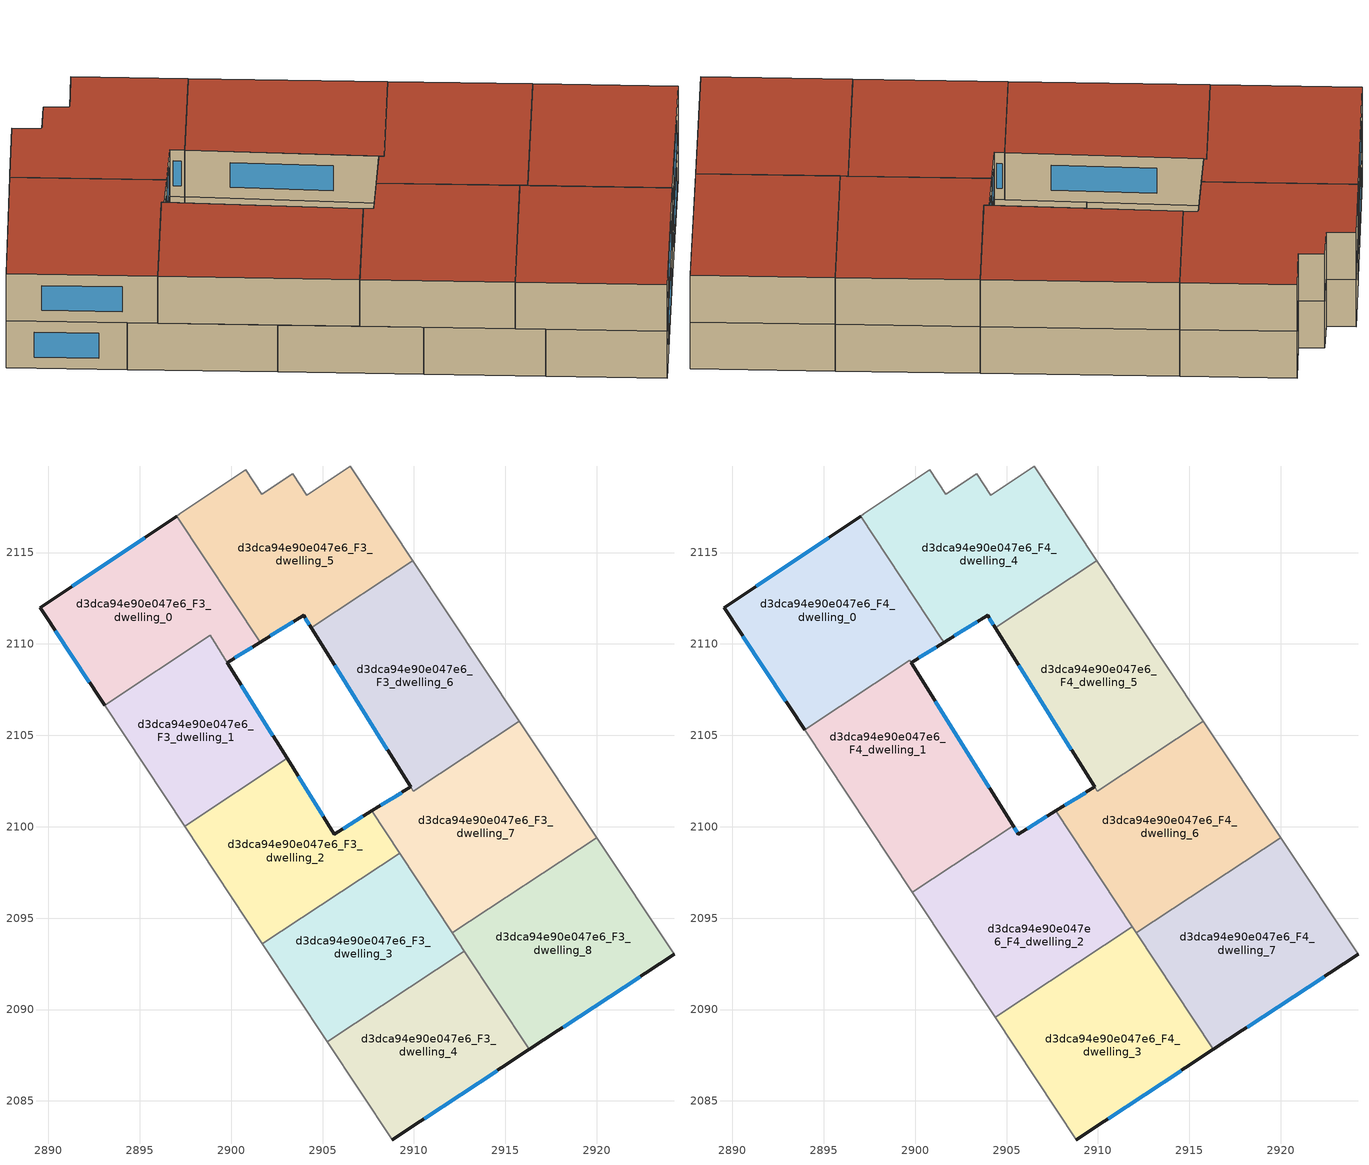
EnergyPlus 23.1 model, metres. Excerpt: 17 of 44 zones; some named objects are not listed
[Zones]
d3dca94e90e047e6_F3_dwelling_0
 floor to d3dca94e90e047e6_F2_dwelling_0 (EU_floor_Construction): 2897.01,2117 2901.58,2110.09 2899.78,2108.98 2898.85,2110.47 2893.07,2106.65 2889.54,2111.99 z9
 wall outside (EU_wall_Construction): 2897.01,2117 2889.54,2111.99 2893.07,2106.65 / 2899.78,2108.98 2901.58,2110.09 z9:12
 wall to d3dca94e90e047e6_F3_dwelling_1 (EU_wall_Construction): 2893.07,2106.65 2898.85,2110.47 2899.78,2108.98 z9:12
 wall to d3dca94e90e047e6_F3_dwelling_5 (EU_wall_Construction): 2901.58,2110.09 2897.01,2117 z9:12
 window (EU_Window_Construction): 2890.37,2110.73 2892.24,2107.9 / 2895.26,2115.82 2891.3,2113.16 / 2900.21,2109.24 2901.16,2109.83 z9.7:11.3
d3dca94e90e047e6_F3_dwelling_1
 floor to d3dca94e90e047e6_F2_dwelling_1 (EU_floor_Construction): 2898.85,2110.47 2903.05,2103.74 2897.45,2100.03 2893.07,2106.65 z9
 wall outside (EU_wall_Construction): 2903.05,2103.74 2899.78,2108.97 z9:12
 wall to d3dca94e90e047e6_F3_dwelling_2 (EU_wall_Construction): 2897.45,2100.03 2903.05,2103.74 z9:12
 wall adiabatic (EU_wall_Construction): 2893.07,2106.65 2897.45,2100.03 z9:12
 window (EU_Window_Construction): 2902.29,2104.96 2900.55,2107.74 z9.7:11.3
d3dca94e90e047e6_F3_dwelling_2
 floor to d3dca94e90e047e6_F2_dwelling_2 (EU_floor_Construction): 2907.69,2100.86 2909.21,2098.56 2901.71,2093.6 2897.45,2100.03 2903.05,2103.74 2905.64,2099.59 z9
 wall outside (EU_wall_Construction): 2907.69,2100.86 2905.64,2099.59 2903.05,2103.74 z9:12
 wall to d3dca94e90e047e6_F3_dwelling_3 (EU_wall_Construction): 2901.71,2093.6 2909.21,2098.56 z9:12
 wall adiabatic (EU_wall_Construction): 2897.45,2100.03 2901.71,2093.6 z9:12
 wall to d3dca94e90e047e6_F3_dwelling_7 (EU_wall_Construction): 2909.21,2098.56 2907.69,2100.86 z9:12
 window (EU_Window_Construction): 2907.21,2100.56 2906.12,2099.89 / 2905.03,2100.56 2903.66,2102.76 z9.7:11.3
d3dca94e90e047e6_F3_dwelling_3
 floor to d3dca94e90e047e6_F2_dwelling_3 (EU_floor_Construction): 2909.21,2098.56 2912.76,2093.2 2905.26,2088.23 2901.71,2093.6 z9
 wall to d3dca94e90e047e6_F3_dwelling_4 (EU_wall_Construction): 2905.26,2088.23 2912.76,2093.2 z9:12
 wall adiabatic (EU_wall_Construction): 2901.71,2093.6 2905.26,2088.23 z9:12
 wall to d3dca94e90e047e6_F3_dwelling_8 (EU_wall_Construction): 2912.76,2093.2 2912.1,2094.19 z9:12
 wall to d3dca94e90e047e6_F3_dwelling_7 (EU_wall_Construction): 2912.1,2094.19 2909.21,2098.56 z9:12
d3dca94e90e047e6_F3_dwelling_4
 floor to d3dca94e90e047e6_F2_dwelling_4 (EU_floor_Construction): 2912.76,2093.2 2916.32,2087.82 2908.8,2082.88 2905.26,2088.23 z9
 wall outside (EU_wall_Construction): 2908.8,2082.88 2916.32,2087.82 z9:12
 wall adiabatic (EU_wall_Construction): 2905.26,2088.23 2908.8,2082.88 z9:12
 wall to d3dca94e90e047e6_F3_dwelling_8 (EU_wall_Construction): 2916.32,2087.82 2912.76,2093.2 z9:12
 window (EU_Window_Construction): 2910.56,2084.04 2914.55,2086.66 z9.7:11.3
d3dca94e90e047e6_F3_dwelling_5
 floor to d3dca94e90e047e6_F2_dwelling_5 (EU_floor_Construction): 2906.5,2119.72 2909.93,2114.56 2904.38,2110.88 2903.96,2111.57 2901.58,2110.09 2897.01,2117 2897.19,2117.11 2900.79,2119.52 2901.67,2118.19 2903.36,2119.3 2904.14,2118.13 z9
 wall outside (EU_wall_Construction): 2901.58,2110.09 2903.96,2111.57 2904.38,2110.88 z9:12
 wall adiabatic (EU_wall_Construction): 2909.93,2114.56 2906.5,2119.72 2904.14,2118.13 2903.36,2119.3 2901.67,2118.19 2900.79,2119.52 2897.19,2117.11 2897.01,2117 z9:12
 wall to d3dca94e90e047e6_F3_dwelling_6 (EU_wall_Construction): 2904.38,2110.88 2909.93,2114.56 z9:12
 window (EU_Window_Construction): 2904.06,2111.41 2904.28,2111.04 / 2902.14,2110.44 2903.4,2111.22 z9.7:11.3
d3dca94e90e047e6_F3_dwelling_6
 floor to d3dca94e90e047e6_F2_dwelling_6 (EU_floor_Construction): 2909.93,2114.56 2915.75,2105.79 2909.96,2101.96 2904.38,2110.88 z9
 wall outside (EU_wall_Construction): 2904.38,2110.88 2909.82,2102.18 z9:12
 wall adiabatic (EU_wall_Construction): 2915.75,2105.79 2909.93,2114.56 z9:12
 wall to d3dca94e90e047e6_F3_dwelling_7 (EU_wall_Construction): 2909.96,2101.96 2915.75,2105.79 / 2909.82,2102.18 2909.96,2101.95 z9:12
 window (EU_Window_Construction): 2905.66,2108.84 2908.54,2104.22 z9.7:11.3
d3dca94e90e047e6_F3_dwelling_7
 floor to d3dca94e90e047e6_F2_dwelling_7 (EU_floor_Construction): 2915.75,2105.79 2919.99,2099.4 2912.1,2094.19 2907.69,2100.86 2909.82,2102.18 2909.96,2101.95 z9
 wall outside (EU_wall_Construction): 2909.82,2102.18 2907.69,2100.86 z9:12
 wall adiabatic (EU_wall_Construction): 2919.99,2099.4 2915.75,2105.79 z9:12
 wall to d3dca94e90e047e6_F3_dwelling_8 (EU_wall_Construction): 2912.1,2094.19 2919.99,2099.4 z9:12
 window (EU_Window_Construction): 2909.32,2101.87 2908.19,2101.17 z9.7:11.3
d3dca94e90e047e6_F3_dwelling_8
 floor to d3dca94e90e047e6_F2_dwelling_8 (EU_floor_Construction): 2919.99,2099.4 2924.22,2093.02 2916.32,2087.82 2912.1,2094.19 z9
 wall outside (EU_wall_Construction): 2916.32,2087.82 2924.22,2093.02 z9:12
 wall adiabatic (EU_wall_Construction): 2924.22,2093.02 2919.99,2099.4 z9:12
 window (EU_Window_Construction): 2918.17,2089.04 2922.37,2091.8 z9.7:11.3
d3dca94e90e047e6_F4_dwelling_0
 floor to d3dca94e90e047e6_F3_dwelling_0 (EU_floor_Construction): 2897.01,2117 2901.47,2110.27 2901.58,2110.09 2899.78,2108.98 2898.85,2110.47 2893.07,2106.65 2889.54,2111.99 z12
 floor to d3dca94e90e047e6_F3_dwelling_1 (EU_floor_Construction): 2898.85,2110.47 2899.7,2109.1 2893.96,2105.31 2893.07,2106.65 z12
 wall outside (EU_wall_Construction): 2897.01,2117 2889.54,2111.99 2893.96,2105.31 / 2899.78,2108.98 2901.58,2110.09 z12:15
 wall to d3dca94e90e047e6_F4_dwelling_4 (EU_wall_Construction): 2901.58,2110.09 2901.47,2110.27 2897.01,2117 z12:15
 wall to d3dca94e90e047e6_F4_dwelling_1 (EU_wall_Construction): 2899.7,2109.11 2899.78,2108.98 / 2893.96,2105.31 2899.7,2109.1 z12:15
 window (EU_Window_Construction): 2890.58,2110.42 2892.92,2106.87 / 2895.26,2115.82 2891.3,2113.16 / 2900.21,2109.24 2901.16,2109.83 z12.7:14.3
 roof outside (EU_roof_Construction): 2899.78,2108.98 2901.58,2110.09 2901.47,2110.27 2897.01,2117 2889.54,2111.99 2893.96,2105.31 2899.7,2109.11 z15
d3dca94e90e047e6_F4_dwelling_1
 floor to d3dca94e90e047e6_F3_dwelling_1 (EU_floor_Construction): 2899.7,2109.1 2903.05,2103.73 2897.45,2100.03 2893.96,2105.31 z12
 floor to d3dca94e90e047e6_F3_dwelling_2 (EU_floor_Construction): 2903.05,2103.73 2905.35,2100.05 2899.85,2096.41 2897.45,2100.03 z12
 wall outside (EU_wall_Construction): 2905.35,2100.05 2899.78,2108.97 z12:15
 wall to d3dca94e90e047e6_F4_dwelling_2 (EU_wall_Construction): 2899.85,2096.41 2905.35,2100.05 z12:15
 wall adiabatic (EU_wall_Construction): 2893.96,2105.31 2899.85,2096.41 z12:15
 window (EU_Window_Construction): 2904.05,2102.14 2901.09,2106.88 z12.7:14.3
 roof outside (EU_roof_Construction): 2905.35,2100.05 2899.7,2109.11 2893.96,2105.31 2899.85,2096.41 z15
d3dca94e90e047e6_F4_dwelling_2
 floor to d3dca94e90e047e6_F3_dwelling_2 (EU_floor_Construction): 2907.69,2100.86 2909.21,2098.56 2901.71,2093.6 2899.85,2096.41 2905.35,2100.05 2905.64,2099.59 z12
 floor to d3dca94e90e047e6_F3_dwelling_3 (EU_floor_Construction): 2909.21,2098.56 2911.87,2094.54 2904.37,2089.57 2901.71,2093.6 z12
 wall outside (EU_wall_Construction): 2907.69,2100.86 2905.64,2099.59 2905.35,2100.05 z12:15
 wall to d3dca94e90e047e6_F4_dwelling_3 (EU_wall_Construction): 2904.37,2089.57 2911.87,2094.54 z12:15
 wall adiabatic (EU_wall_Construction): 2899.85,2096.41 2904.37,2089.57 z12:15
 wall to d3dca94e90e047e6_F4_dwelling_6 (EU_wall_Construction): 2911.87,2094.54 2907.69,2100.86 z12:15
 window (EU_Window_Construction): 2907.21,2100.56 2906.12,2099.89 / 2905.57,2099.7 2905.42,2099.94 z12.7:14.3
 roof outside (EU_roof_Construction): 2911.87,2094.54 2907.69,2100.86 2905.64,2099.59 2905.35,2100.05 2899.85,2096.41 2904.37,2089.57 z15
d3dca94e90e047e6_F4_dwelling_3
 floor to d3dca94e90e047e6_F3_dwelling_4 (EU_floor_Construction): 2912.76,2093.2 2916.32,2087.82 2908.8,2082.88 2905.26,2088.23 z12
 floor to d3dca94e90e047e6_F3_dwelling_3 (EU_floor_Construction): 2911.87,2094.54 2912.76,2093.2 2905.26,2088.23 2904.37,2089.57 z12
 wall outside (EU_wall_Construction): 2908.8,2082.88 2916.32,2087.82 z12:15
 wall adiabatic (EU_wall_Construction): 2904.37,2089.57 2908.8,2082.88 z12:15
 wall to d3dca94e90e047e6_F4_dwelling_7 (EU_wall_Construction): 2916.32,2087.82 2912.1,2094.19 z12:15
 wall to d3dca94e90e047e6_F4_dwelling_6 (EU_wall_Construction): 2912.1,2094.19 2911.87,2094.54 z12:15
 window (EU_Window_Construction): 2910.56,2084.04 2914.55,2086.66 z12.7:14.3
 roof outside (EU_roof_Construction): 2916.32,2087.82 2911.87,2094.54 2904.37,2089.57 2908.8,2082.88 z15
d3dca94e90e047e6_F4_dwelling_4
 floor to d3dca94e90e047e6_F3_dwelling_5 (EU_floor_Construction): 2906.5,2119.72 2909.93,2114.56 2904.38,2110.88 2903.96,2111.57 2901.58,2110.09 2897.01,2117 2897.19,2117.11 2900.79,2119.52 2901.67,2118.19 2903.36,2119.3 2904.14,2118.13 z12
 wall outside (EU_wall_Construction): 2901.58,2110.09 2903.96,2111.57 2904.38,2110.88 z12:15
 wall adiabatic (EU_wall_Construction): 2909.93,2114.56 2906.5,2119.72 2904.14,2118.13 2903.36,2119.3 2901.67,2118.19 2900.79,2119.52 2897.19,2117.11 2897.01,2117 z12:15
 wall to d3dca94e90e047e6_F4_dwelling_5 (EU_wall_Construction): 2904.38,2110.88 2909.93,2114.56 z12:15
 window (EU_Window_Construction): 2904.06,2111.41 2904.28,2111.04 / 2902.14,2110.44 2903.4,2111.22 z12.7:14.3
 roof outside (EU_roof_Construction): 2909.93,2114.56 2906.5,2119.72 2904.14,2118.13 2903.36,2119.3 2901.67,2118.19 2900.79,2119.52 2897.19,2117.11 2897.01,2117 2901.47,2110.27 2901.58,2110.09 2903.96,2111.57 2904.38,2110.88 z15
d3dca94e90e047e6_F4_dwelling_5
 floor to d3dca94e90e047e6_F3_dwelling_6 (EU_floor_Construction): 2909.93,2114.56 2915.75,2105.79 2909.96,2101.96 2904.38,2110.88 z12
 wall outside (EU_wall_Construction): 2904.38,2110.88 2909.82,2102.18 z12:15
 wall adiabatic (EU_wall_Construction): 2915.75,2105.79 2909.93,2114.56 z12:15
 wall to d3dca94e90e047e6_F4_dwelling_6 (EU_wall_Construction): 2909.96,2101.96 2915.75,2105.79 / 2909.82,2102.18 2909.96,2101.95 z12:15
 window (EU_Window_Construction): 2905.66,2108.84 2908.54,2104.22 z12.7:14.3
 roof outside (EU_roof_Construction): 2915.75,2105.79 2909.93,2114.56 2904.38,2110.88 2909.96,2101.95 z15
d3dca94e90e047e6_F4_dwelling_6
 floor to d3dca94e90e047e6_F3_dwelling_7 (EU_floor_Construction): 2915.75,2105.79 2919.99,2099.4 2912.1,2094.19 2907.69,2100.86 2909.82,2102.18 2909.96,2101.95 z12
 wall outside (EU_wall_Construction): 2909.82,2102.18 2907.69,2100.86 z12:15
 wall adiabatic (EU_wall_Construction): 2919.99,2099.4 2915.75,2105.79 z12:15
 wall to d3dca94e90e047e6_F4_dwelling_7 (EU_wall_Construction): 2912.1,2094.19 2919.99,2099.4 z12:15
 window (EU_Window_Construction): 2909.32,2101.87 2908.19,2101.17 z12.7:14.3
 roof outside (EU_roof_Construction): 2919.99,2099.4 2915.75,2105.79 2909.96,2101.95 2909.82,2102.18 2907.69,2100.86 2912.1,2094.19 z15
d3dca94e90e047e6_F4_dwelling_7
 floor to d3dca94e90e047e6_F3_dwelling_8 (EU_floor_Construction): 2919.99,2099.4 2924.22,2093.02 2916.32,2087.82 2912.1,2094.19 z12
 wall outside (EU_wall_Construction): 2916.32,2087.82 2924.22,2093.02 z12:15
 wall adiabatic (EU_wall_Construction): 2924.22,2093.02 2919.99,2099.4 z12:15
 window (EU_Window_Construction): 2918.17,2089.04 2922.37,2091.8 z12.7:14.3
 roof outside (EU_roof_Construction): 2924.22,2093.02 2919.99,2099.4 2912.1,2094.19 2916.32,2087.82 z15
[Building]
EU S2 Campaign: North Axis=0; Terrain=City; Solar Distribution=FullExterior
[Site:Location]
Budapest.Ferenc.Liszt.Intl.AP: Latitude=47.437; Longitude=19.256; Time Zone=1; Elevation=185
[SizingPeriod:WeatherFileDays]
AnnualSizingPeriod: Begin Month=1; Begin Day of Month=1; End Month=12; End Day of Month=31; Day of Week for Start Day=Monday; Use Weather File Daylight Saving Period=No; Use Weather File Rain and Snow Indicators=No
[MATERIAL]
EU_InternalMass_Material: Roughness=MediumRough; Thickness=0.1; Conductivity=1; Density=1800; Specific Heat=900; Thermal Absorptance=0.9; Solar Absorptance=0.7; Visible Absorptance=0.7
[MATERIAL:NOMASS] Roughness=MediumRough; Thermal Absorptance=0.9; Solar Absorptance=0.7; Visible Absorptance=0.7
Name | Thermal Resistance
EU_wall_NoMass | 0.832559
EU_roof_NoMass | 1.39638
EU_floor_NoMass | 0.872794
[WINDOWMATERIAL:SIMPLEGLAZINGSYSTEM]
EU_Window_SimpleGlazing: UFactor=2.79869; Solar Heat Gain Coefficient=0.75; Visible Transmittance=0.75
[CONSTRUCTION]
EU_wall_Construction: EU_wall_NoMass
EU_roof_Construction: EU_roof_NoMass
EU_floor_Construction: EU_floor_NoMass
EU_Window_Construction: EU_Window_SimpleGlazing
EU_InternalMass_Construction: EU_InternalMass_Material
[ZONE] Type=1; Multiplier=1; Ceiling Height=autocalculate; Floor Area=autocalculate; Part of Total Floor Area=Yes
Name | Volume
d3dca94e90e047e6_F3_dwelling_0 | 184.849
d3dca94e90e047e6_F4_dwelling_0 | 218.132
d3dca94e90e047e6_F3_dwelling_1 | 162.385
d3dca94e90e047e6_F4_dwelling_1 | 215.821
d3dca94e90e047e6_F3_dwelling_2 | 173.594
d3dca94e90e047e6_F4_dwelling_2 | 217.013
d3dca94e90e047e6_F3_dwelling_3 | 173.606
d3dca94e90e047e6_F4_dwelling_3; d3dca94e90e047e6_F4_dwelling_4 | 217
d3dca94e90e047e6_F3_dwelling_4 | 173.602
d3dca94e90e047e6_F3_dwelling_5 | 216.991
d3dca94e90e047e6_F4_dwelling_5; d3dca94e90e047e6_F3_dwelling_6 | 214.635
d3dca94e90e047e6_F4_dwelling_6; d3dca94e90e047e6_F3_dwelling_7 | 219.304
d3dca94e90e047e6_F4_dwelling_7; d3dca94e90e047e6_F3_dwelling_8 | 217.006
[INTERNALMASS] Construction=EU_InternalMass_Construction
Name | Zone or ZoneList | Surface Area
d3dca94e90e047e6_F3_dwelling_0_EU_InternalMass | d3dca94e90e047e6_F3_dwelling_0 | 61.6152
d3dca94e90e047e6_F3_dwelling_1_EU_InternalMass | d3dca94e90e047e6_F3_dwelling_1 | 54.1241
d3dca94e90e047e6_F3_dwelling_2_EU_InternalMass | d3dca94e90e047e6_F3_dwelling_2 | 57.8648
d3dca94e90e047e6_F3_dwelling_3_EU_InternalMass | d3dca94e90e047e6_F3_dwelling_3 | 57.8687
d3dca94e90e047e6_F3_dwelling_4_EU_InternalMass | d3dca94e90e047e6_F3_dwelling_4 | 57.8674
d3dca94e90e047e6_F3_dwelling_5_EU_InternalMass | d3dca94e90e047e6_F3_dwelling_5 | 72.3303
d3dca94e90e047e6_F3_dwelling_6_EU_InternalMass | d3dca94e90e047e6_F3_dwelling_6 | 71.5721
d3dca94e90e047e6_F3_dwelling_7_EU_InternalMass | d3dca94e90e047e6_F3_dwelling_7 | 73.1021
d3dca94e90e047e6_F3_dwelling_8_EU_InternalMass | d3dca94e90e047e6_F3_dwelling_8 | 72.3354
d3dca94e90e047e6_F4_dwelling_0_EU_InternalMass | d3dca94e90e047e6_F4_dwelling_0 | 72.711
d3dca94e90e047e6_F4_dwelling_1_EU_InternalMass | d3dca94e90e047e6_F4_dwelling_1 | 71.9626
d3dca94e90e047e6_F4_dwelling_2_EU_InternalMass | d3dca94e90e047e6_F4_dwelling_2 | 72.3378
d3dca94e90e047e6_F4_dwelling_3_EU_InternalMass | d3dca94e90e047e6_F4_dwelling_3 | 72.3336
d3dca94e90e047e6_F4_dwelling_4_EU_InternalMass | d3dca94e90e047e6_F4_dwelling_4 | 72.3333
d3dca94e90e047e6_F4_dwelling_5_EU_InternalMass | d3dca94e90e047e6_F4_dwelling_5 | 71.5721
d3dca94e90e047e6_F4_dwelling_6_EU_InternalMass | d3dca94e90e047e6_F4_dwelling_6 | 73.1021
d3dca94e90e047e6_F4_dwelling_7_EU_InternalMass | d3dca94e90e047e6_F4_dwelling_7 | 72.3354
[OTHEREQUIPMENT] Fuel Type=Electricity; Design Level Calculation Method=Watts/Area; Power per Zone Floor Area=1; Fraction Latent=0; Fraction Radiant=0; Fraction Lost=0; Carbon Dioxide Generation Rate=0; EndUse Subcategory=EU_Step8_InternalGains
Name | Zone or ZoneList or Space or SpaceList | Schedule
EU_Step8_InternalGain_d3dca94e90e047e6_F3_dwelling_0_f000 | d3dca94e90e047e6_F3_dwelling_0 | EU_Step8_GainSchedule_d3dca94e90e047e6_F3_dwelling_0_f000
EU_Step8_InternalGain_d3dca94e90e047e6_F3_dwelling_1_f000 | d3dca94e90e047e6_F3_dwelling_1 | EU_Step8_GainSchedule_d3dca94e90e047e6_F3_dwelling_1_f000
EU_Step8_InternalGain_d3dca94e90e047e6_F3_dwelling_2_f000 | d3dca94e90e047e6_F3_dwelling_2 | EU_Step8_GainSchedule_d3dca94e90e047e6_F3_dwelling_2_f000
EU_Step8_InternalGain_d3dca94e90e047e6_F3_dwelling_3_f000 | d3dca94e90e047e6_F3_dwelling_3 | EU_Step8_GainSchedule_d3dca94e90e047e6_F3_dwelling_3_f000
EU_Step8_InternalGain_d3dca94e90e047e6_F3_dwelling_4_f000 | d3dca94e90e047e6_F3_dwelling_4 | EU_Step8_GainSchedule_d3dca94e90e047e6_F3_dwelling_4_f000
EU_Step8_InternalGain_d3dca94e90e047e6_F3_dwelling_5_f000 | d3dca94e90e047e6_F3_dwelling_5 | EU_Step8_GainSchedule_d3dca94e90e047e6_F3_dwelling_5_f000
EU_Step8_InternalGain_d3dca94e90e047e6_F3_dwelling_6_f000 | d3dca94e90e047e6_F3_dwelling_6 | EU_Step8_GainSchedule_d3dca94e90e047e6_F3_dwelling_6_f000
EU_Step8_InternalGain_d3dca94e90e047e6_F3_dwelling_7_f000 | d3dca94e90e047e6_F3_dwelling_7 | EU_Step8_GainSchedule_d3dca94e90e047e6_F3_dwelling_7_f000
EU_Step8_InternalGain_d3dca94e90e047e6_F3_dwelling_8_f000 | d3dca94e90e047e6_F3_dwelling_8 | EU_Step8_GainSchedule_d3dca94e90e047e6_F3_dwelling_8_f000
EU_Step8_InternalGain_d3dca94e90e047e6_F4_dwelling_0_f000 | d3dca94e90e047e6_F4_dwelling_0 | EU_Step8_GainSchedule_d3dca94e90e047e6_F4_dwelling_0_f000
EU_Step8_InternalGain_d3dca94e90e047e6_F4_dwelling_1_f000 | d3dca94e90e047e6_F4_dwelling_1 | EU_Step8_GainSchedule_d3dca94e90e047e6_F4_dwelling_1_f000
EU_Step8_InternalGain_d3dca94e90e047e6_F4_dwelling_2_f000 | d3dca94e90e047e6_F4_dwelling_2 | EU_Step8_GainSchedule_d3dca94e90e047e6_F4_dwelling_2_f000
EU_Step8_InternalGain_d3dca94e90e047e6_F4_dwelling_3_f000 | d3dca94e90e047e6_F4_dwelling_3 | EU_Step8_GainSchedule_d3dca94e90e047e6_F4_dwelling_3_f000
EU_Step8_InternalGain_d3dca94e90e047e6_F4_dwelling_4_f000 | d3dca94e90e047e6_F4_dwelling_4 | EU_Step8_GainSchedule_d3dca94e90e047e6_F4_dwelling_4_f000
EU_Step8_InternalGain_d3dca94e90e047e6_F4_dwelling_5_f000 | d3dca94e90e047e6_F4_dwelling_5 | EU_Step8_GainSchedule_d3dca94e90e047e6_F4_dwelling_5_f000
EU_Step8_InternalGain_d3dca94e90e047e6_F4_dwelling_6_f000 | d3dca94e90e047e6_F4_dwelling_6 | EU_Step8_GainSchedule_d3dca94e90e047e6_F4_dwelling_6_f000
EU_Step8_InternalGain_d3dca94e90e047e6_F4_dwelling_7_f000 | d3dca94e90e047e6_F4_dwelling_7 | EU_Step8_GainSchedule_d3dca94e90e047e6_F4_dwelling_7_f000
[ZONEVENTILATION:DESIGNFLOWRATE] Schedule=EU_AlwaysOn; Design Flow Rate Calculation Method=AirChanges/Hour; Air Changes per Hour=0.475469; Ventilation Type=Natural; Fan Pressure Rise=0; Fan Total Efficiency=1; Constant Term Coefficient=1; Temperature Term Coefficient=0; Velocity Term Coefficient=0; Velocity Squared Term Coefficient=0; Minimum Indoor Temperature=-100; Maximum Indoor Temperature=100; Delta Temperature=-100; Minimum Outdoor Temperature=-100; Maximum Outdoor Temperature=100; Maximum Wind Speed=40
Name | Zone or ZoneList or Space or SpaceList
EU_ConstantAir_d3dca94e90e047e6_F3_dwelling_0 | d3dca94e90e047e6_F3_dwelling_0
EU_ConstantAir_d3dca94e90e047e6_F3_dwelling_1 | d3dca94e90e047e6_F3_dwelling_1
EU_ConstantAir_d3dca94e90e047e6_F3_dwelling_2 | d3dca94e90e047e6_F3_dwelling_2
EU_ConstantAir_d3dca94e90e047e6_F3_dwelling_3 | d3dca94e90e047e6_F3_dwelling_3
EU_ConstantAir_d3dca94e90e047e6_F3_dwelling_4 | d3dca94e90e047e6_F3_dwelling_4
EU_ConstantAir_d3dca94e90e047e6_F3_dwelling_5 | d3dca94e90e047e6_F3_dwelling_5
EU_ConstantAir_d3dca94e90e047e6_F3_dwelling_6 | d3dca94e90e047e6_F3_dwelling_6
EU_ConstantAir_d3dca94e90e047e6_F3_dwelling_7 | d3dca94e90e047e6_F3_dwelling_7
EU_ConstantAir_d3dca94e90e047e6_F3_dwelling_8 | d3dca94e90e047e6_F3_dwelling_8
EU_ConstantAir_d3dca94e90e047e6_F4_dwelling_0 | d3dca94e90e047e6_F4_dwelling_0
EU_ConstantAir_d3dca94e90e047e6_F4_dwelling_1 | d3dca94e90e047e6_F4_dwelling_1
EU_ConstantAir_d3dca94e90e047e6_F4_dwelling_2 | d3dca94e90e047e6_F4_dwelling_2
EU_ConstantAir_d3dca94e90e047e6_F4_dwelling_3 | d3dca94e90e047e6_F4_dwelling_3
EU_ConstantAir_d3dca94e90e047e6_F4_dwelling_4 | d3dca94e90e047e6_F4_dwelling_4
EU_ConstantAir_d3dca94e90e047e6_F4_dwelling_5 | d3dca94e90e047e6_F4_dwelling_5
EU_ConstantAir_d3dca94e90e047e6_F4_dwelling_6 | d3dca94e90e047e6_F4_dwelling_6
EU_ConstantAir_d3dca94e90e047e6_F4_dwelling_7 | d3dca94e90e047e6_F4_dwelling_7
[HVACTEMPLATE:ZONE:IDEALLOADSAIRSYSTEM] System Availability Schedule=EU_AlwaysOn; Maximum Heating Supply Air Temperature=50; Minimum Cooling Supply Air Temperature=13; Maximum Heating Supply Air Humidity Ratio=0.0156; Minimum Cooling Supply Air Humidity Ratio=0.0077; Heating Limit=NoLimit; Cooling Limit=NoLimit; Heating Availability Schedule=EU_AlwaysOn; Cooling Availability Schedule=EU_CoolingOff; Dehumidification Control Type=ConstantSensibleHeatRatio; Cooling Sensible Heat Ratio=0.7; Dehumidification Setpoint=60; Humidification Control Type=None; Humidification Setpoint=30; Outdoor Air Method=None; Outdoor Air Flow Rate per Person=0.00944; Outdoor Air Flow Rate per Zone Floor Area=0; Outdoor Air Flow Rate per Zone=0; Demand Controlled Ventilation Type=None; Outdoor Air Economizer Type=NoEconomizer; Heat Recovery Type=None; Sensible Heat Recovery Effectiveness=0.7; Latent Heat Recovery Effectiveness=0.65
Name | Template Thermostat
d3dca94e90e047e6_F3_dwelling_0 | EU_HeatOnly_d3dca94e90e047e6_F3_dwelling_0
d3dca94e90e047e6_F3_dwelling_1 | EU_HeatOnly_d3dca94e90e047e6_F3_dwelling_1
d3dca94e90e047e6_F3_dwelling_2 | EU_HeatOnly_d3dca94e90e047e6_F3_dwelling_2
d3dca94e90e047e6_F3_dwelling_3 | EU_HeatOnly_d3dca94e90e047e6_F3_dwelling_3
d3dca94e90e047e6_F3_dwelling_4 | EU_HeatOnly_d3dca94e90e047e6_F3_dwelling_4
d3dca94e90e047e6_F3_dwelling_5 | EU_HeatOnly_d3dca94e90e047e6_F3_dwelling_5
d3dca94e90e047e6_F3_dwelling_6 | EU_HeatOnly_d3dca94e90e047e6_F3_dwelling_6
d3dca94e90e047e6_F3_dwelling_7 | EU_HeatOnly_d3dca94e90e047e6_F3_dwelling_7
d3dca94e90e047e6_F3_dwelling_8 | EU_HeatOnly_d3dca94e90e047e6_F3_dwelling_8
d3dca94e90e047e6_F4_dwelling_0 | EU_HeatOnly_d3dca94e90e047e6_F4_dwelling_0
d3dca94e90e047e6_F4_dwelling_1 | EU_HeatOnly_d3dca94e90e047e6_F4_dwelling_1
d3dca94e90e047e6_F4_dwelling_2 | EU_HeatOnly_d3dca94e90e047e6_F4_dwelling_2
d3dca94e90e047e6_F4_dwelling_3 | EU_HeatOnly_d3dca94e90e047e6_F4_dwelling_3
d3dca94e90e047e6_F4_dwelling_4 | EU_HeatOnly_d3dca94e90e047e6_F4_dwelling_4
d3dca94e90e047e6_F4_dwelling_5 | EU_HeatOnly_d3dca94e90e047e6_F4_dwelling_5
d3dca94e90e047e6_F4_dwelling_6 | EU_HeatOnly_d3dca94e90e047e6_F4_dwelling_6
d3dca94e90e047e6_F4_dwelling_7 | EU_HeatOnly_d3dca94e90e047e6_F4_dwelling_7
[SIZING:ZONE] Zone Cooling Design Supply Air Temperature Input Method=SupplyAirTemperature; Zone Cooling Design Supply Air Temperature=13; Zone Heating Design Supply Air Temperature Input Method=SupplyAirTemperature; Zone Heating Design Supply Air Temperature=50; Zone Cooling Design Supply Air Humidity Ratio=0.008; Zone Heating Design Supply Air Humidity Ratio=0.008; Cooling Design Air Flow Method=DesignDay; Cooling Design Air Flow Rate=0; Cooling Minimum Air Flow per Zone Floor Area=0.000762; Cooling Minimum Air Flow=0; Cooling Minimum Air Flow Fraction=0.2; Heating Design Air Flow Method=DesignDay; Heating Design Air Flow Rate=0; Heating Maximum Air Flow per Zone Floor Area=0.002032; Heating Maximum Air Flow=0.141576; Heating Maximum Air Flow Fraction=0.3; Account for Dedicated Outdoor Air System=No; Dedicated Outdoor Air System Control Strategy=NeutralSupplyAir; Dedicated Outdoor Air Low Setpoint Temperature for Design=autosize; Dedicated Outdoor Air High Setpoint Temperature for Design=autosize; Zone Load Sizing Method=Sensible Load Only No Latent Load; Zone Latent Cooling Design Supply Air Humidity Ratio Input Method=HumidityRatioDifference; Zone Cooling Design Supply Air Humidity Ratio Difference=0.005; Zone Latent Heating Design Supply Air Humidity Ratio Input Method=HumidityRatioDifference; Zone Humidification Design Supply Air Humidity Ratio Difference=0.005
d3dca94e90e047e6_F3_dwelling_0; d3dca94e90e047e6_F3_dwelling_1; d3dca94e90e047e6_F3_dwelling_2; d3dca94e90e047e6_F3_dwelling_3; d3dca94e90e047e6_F3_dwelling_4; d3dca94e90e047e6_F3_dwelling_5; d3dca94e90e047e6_F3_dwelling_6; d3dca94e90e047e6_F3_dwelling_7; d3dca94e90e047e6_F3_dwelling_8; d3dca94e90e047e6_F4_dwelling_0; d3dca94e90e047e6_F4_dwelling_1; d3dca94e90e047e6_F4_dwelling_2; d3dca94e90e047e6_F4_dwelling_3; d3dca94e90e047e6_F4_dwelling_4; d3dca94e90e047e6_F4_dwelling_5; d3dca94e90e047e6_F4_dwelling_6; d3dca94e90e047e6_F4_dwelling_7
[SCHEDULE:CONSTANT]
Name | Hourly Value
EU_AlwaysOn | 1
EU_CoolingOff | 0
[SCHEDULE:FILE] Column Number=1; Rows to Skip at Top=0; Number of Hours of Data=8760; Column Separator=Comma; Interpolate to Timestep=No; Minutes per Item=60; Adjust Schedule for Daylight Savings=Yes
Name | File
EU_Step8_GainSchedule_d3dca94e90e047e6_F3_dwelling_0_f000 | ../../schedules/d3dca94e90e047e6/d3dca94e90e047e6_F3_dwelling_0_f000_gain.csv
EU_Step8_GainSchedule_d3dca94e90e047e6_F3_dwelling_1_f000 | ../../schedules/d3dca94e90e047e6/d3dca94e90e047e6_F3_dwelling_1_f000_gain.csv
EU_Step8_GainSchedule_d3dca94e90e047e6_F3_dwelling_2_f000 | ../../schedules/d3dca94e90e047e6/d3dca94e90e047e6_F3_dwelling_2_f000_gain.csv
EU_Step8_GainSchedule_d3dca94e90e047e6_F3_dwelling_3_f000 | ../../schedules/d3dca94e90e047e6/d3dca94e90e047e6_F3_dwelling_3_f000_gain.csv
EU_Step8_GainSchedule_d3dca94e90e047e6_F3_dwelling_4_f000 | ../../schedules/d3dca94e90e047e6/d3dca94e90e047e6_F3_dwelling_4_f000_gain.csv
EU_Step8_GainSchedule_d3dca94e90e047e6_F3_dwelling_5_f000 | ../../schedules/d3dca94e90e047e6/d3dca94e90e047e6_F3_dwelling_5_f000_gain.csv
EU_Step8_GainSchedule_d3dca94e90e047e6_F3_dwelling_6_f000 | ../../schedules/d3dca94e90e047e6/d3dca94e90e047e6_F3_dwelling_6_f000_gain.csv
EU_Step8_GainSchedule_d3dca94e90e047e6_F3_dwelling_7_f000 | ../../schedules/d3dca94e90e047e6/d3dca94e90e047e6_F3_dwelling_7_f000_gain.csv
EU_Step8_GainSchedule_d3dca94e90e047e6_F3_dwelling_8_f000 | ../../schedules/d3dca94e90e047e6/d3dca94e90e047e6_F3_dwelling_8_f000_gain.csv
EU_Step8_GainSchedule_d3dca94e90e047e6_F4_dwelling_0_f000 | ../../schedules/d3dca94e90e047e6/d3dca94e90e047e6_F4_dwelling_0_f000_gain.csv
EU_Step8_GainSchedule_d3dca94e90e047e6_F4_dwelling_1_f000 | ../../schedules/d3dca94e90e047e6/d3dca94e90e047e6_F4_dwelling_1_f000_gain.csv
EU_Step8_GainSchedule_d3dca94e90e047e6_F4_dwelling_2_f000 | ../../schedules/d3dca94e90e047e6/d3dca94e90e047e6_F4_dwelling_2_f000_gain.csv
EU_Step8_GainSchedule_d3dca94e90e047e6_F4_dwelling_3_f000 | ../../schedules/d3dca94e90e047e6/d3dca94e90e047e6_F4_dwelling_3_f000_gain.csv
EU_Step8_GainSchedule_d3dca94e90e047e6_F4_dwelling_4_f000 | ../../schedules/d3dca94e90e047e6/d3dca94e90e047e6_F4_dwelling_4_f000_gain.csv
EU_Step8_GainSchedule_d3dca94e90e047e6_F4_dwelling_5_f000 | ../../schedules/d3dca94e90e047e6/d3dca94e90e047e6_F4_dwelling_5_f000_gain.csv
EU_Step8_GainSchedule_d3dca94e90e047e6_F4_dwelling_6_f000 | ../../schedules/d3dca94e90e047e6/d3dca94e90e047e6_F4_dwelling_6_f000_gain.csv
EU_Step8_GainSchedule_d3dca94e90e047e6_F4_dwelling_7_f000 | ../../schedules/d3dca94e90e047e6/d3dca94e90e047e6_F4_dwelling_7_f000_gain.csv
